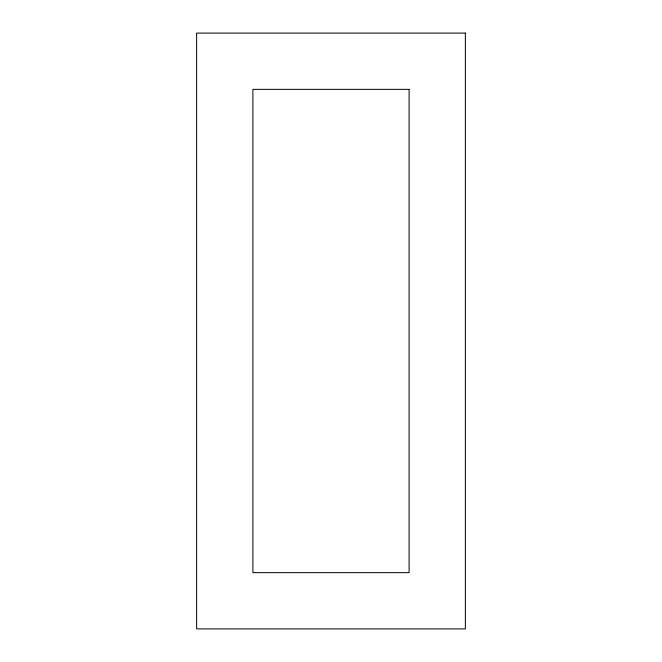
<?xml version="1.0" encoding="UTF-8"?>
<svg xmlns="http://www.w3.org/2000/svg" width="662" height="662" viewBox="0 0 662 662"><rect width="100%" height="100%" fill="white"/><g stroke="black" fill="none" stroke-linecap="round" stroke-linejoin="round"><path stroke-width="0.99" d="M465.361 33.1L196.639 33.1L196.639 628.9L465.361 628.9L465.361 33.1M409.099 89.362L252.901 89.362L252.901 572.638L409.099 572.638L409.099 89.362"/></g></svg>
